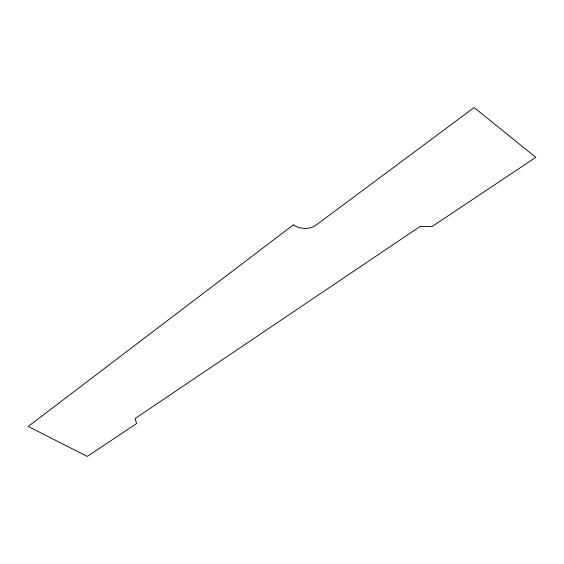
<?xml version="1.0" encoding="UTF-8"?>
<svg xmlns="http://www.w3.org/2000/svg" width="564" height="564" viewBox="0 0 564 564"><rect width="100%" height="100%" fill="white"/><g stroke="black" fill="none" stroke-linecap="round" stroke-linejoin="round"><path stroke-width="0.85" d="M293.308 224.902L28.2 426.454L87.272 456.424L136.657 423.493L134.979 418.601L420.222 226.39L431.989 226.58L535.8 157.356L474.134 107.576L315.798 225.269A16.152 11.421 7.8 0 1 293.308 224.902"/></g></svg>
